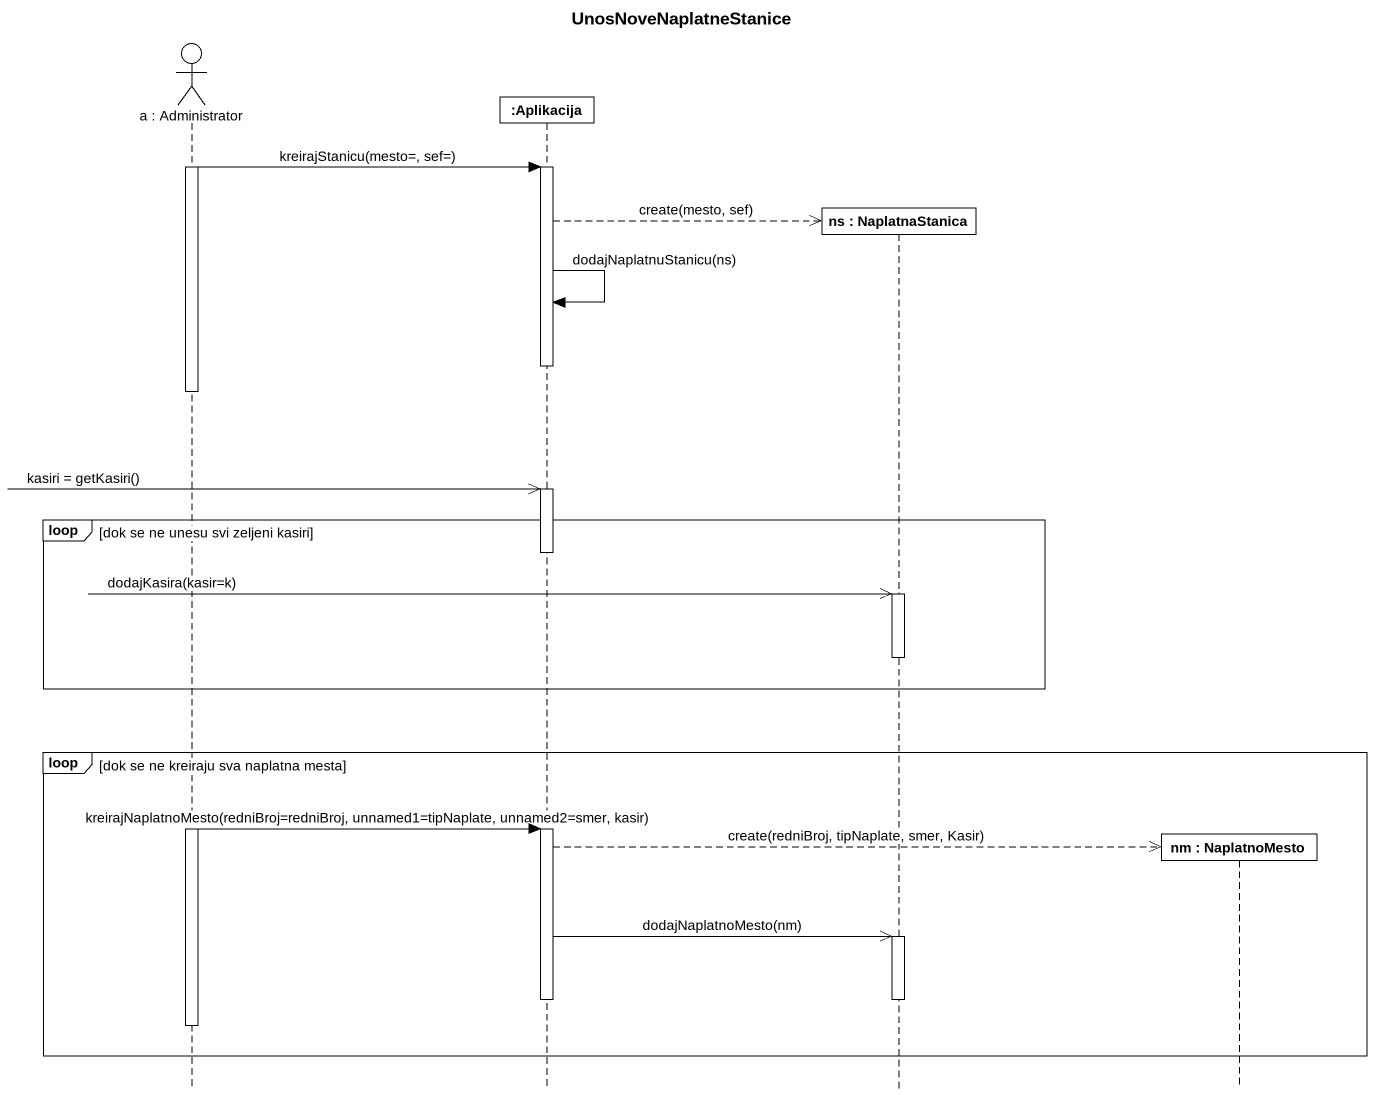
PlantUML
@startuml
title UnosNoveNaplatneStanice
hide footbox
actor "a : Administrator" as a
participant ":Aplikacija" as Aplikacija
participant "ns : NaplatnaStanica" as ns
participant "nm : NaplatnoMesto" as nm

activate a
a -> Aplikacija : kreirajStanicu(mesto=, sef=)
activate Aplikacija
Aplikacija -->> ns ** : create(mesto, sef)
Aplikacija -> Aplikacija : dodajNaplatnuStanicu(ns)
deactivate Aplikacija
deactivate a
Aplikacija ->> Aplikacija : kasiri = getKasiri()
activate Aplikacija
loop dok se ne unesu svi zeljeni kasiri
  deactivate Aplikacija
  ns ->> ns : dodajKasira(kasir=k)
  activate ns
  deactivate ns
end
loop dok se ne kreiraju sva naplatna mesta
  activate a
  a -> Aplikacija : kreirajNaplatnoMesto(redniBroj=redniBroj, unnamed1=tipNaplate, unnamed2=smer, kasir)
  activate Aplikacija
  Aplikacija -->> nm ** : create(redniBroj, tipNaplate, smer, Kasir)
  Aplikacija ->> ns : dodajNaplatnoMesto(nm)
  activate ns
  deactivate Aplikacija
  deactivate ns
  deactivate a
end
@enduml
